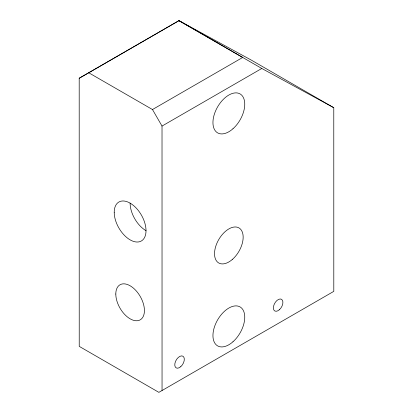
<?xml version="1.0" encoding="UTF-8"?>
<svg xmlns="http://www.w3.org/2000/svg" width="413" height="413" viewBox="0 0 413 413"><rect width="100%" height="100%" fill="white"/><g stroke="black" fill="none" stroke-linecap="round" stroke-linejoin="round"><path stroke-width="0.62" d="M88.738 72.771L178.963 20.65L250.954 59.9L333.781 107.705L333.802 291.356L158.871 392.35L79.229 346.368L79.198 78.248L178.963 20.65L242.705 57.448L152.48 109.538L88.738 72.771L79.198 78.248M162.051 390.512L162.02 126.068L261.79 68.47L333.781 107.705M178.963 20.65L261.79 68.47M152.48 109.538L162.02 126.068M146.016 230.681A22.488 12.984 60 0 1 130.116 203.134M115.805 294.03A20.242 11.688 60 0 0 137.271 320.741A20.242 11.688 60 0 0 137.271 292.115A20.242 11.688 60 0 0 115.805 294.03M232.55 259.271A20.242 11.688 -60 0 0 238.967 227.914A20.242 11.688 -60 0 0 215.018 249.153A20.242 11.688 -60 0 0 232.55 259.271M279.379 309.735A6.747 3.898 -60 0 0 281.516 299.286A6.747 3.898 -60 0 0 273.535 306.363A6.747 3.898 -60 0 0 279.379 309.735M180.78 366.661A6.747 3.898 -60 0 0 182.918 356.207A6.747 3.898 -60 0 0 174.936 363.285A6.747 3.898 -60 0 0 180.78 366.661M114.215 212.318A22.488 12.984 60 0 0 138.066 241.992A22.488 12.984 60 0 0 138.066 210.186A22.488 12.984 60 0 0 114.215 212.318M232.963 128.763A22.488 12.989 -60 0 0 240.087 93.921A22.488 12.989 -60 0 0 213.485 117.514A22.488 12.989 -60 0 0 232.963 128.763M232.963 341.773A22.488 12.989 -60 0 0 240.087 306.931A22.488 12.989 -60 0 0 213.485 330.529A22.488 12.989 -60 0 0 232.963 341.773"/></g></svg>
